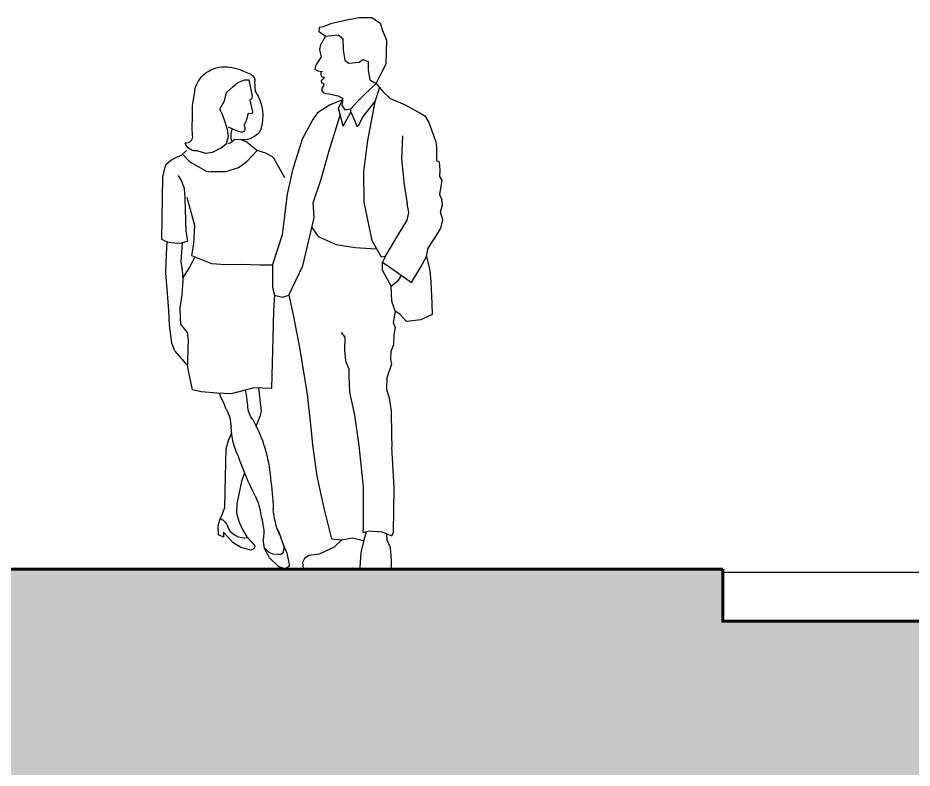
# Model space of a CAD drawing. Header units: millimetres. Extents: x 2056 to 4470, y 1400 to 3101.
# Drawn here: x 2183.834 to 2186.835, y 1470.956 to 1473.472 of the extents above; entities that cross this region are included whole.
import ezdxf

# ---------------------------------------------------------------- set-up
doc = ezdxf.new("R2010")
doc.units = ezdxf.units.MM
doc.layers.add('A-PLAN-2', color=4, linetype='Continuous')
doc.layers.add('A-PLAN-6', color=9, linetype='Continuous')
doc.layers.add('A-WALL', color=16, linetype='Continuous', lineweight=30)

# ---------------------------------------------------------------- blocks, each defined once
blk = doc.blocks.new('SYMBOL_Human_12_2D')
for p, q in [((-0.0748, 1.786), (-0.058, 1.756)), ((-0.058, 1.756), (-0.0543, 1.7406)), ((-0.0543, 1.7406), (-0.058, 1.7253)), ((-0.058, 1.7253), (-0.0602, 1.7157)), ((-0.0602, 1.7157), (-0.0501, 1.7011)), ((-0.0501, 1.7011), (-0.0421, 1.6879)), ((-0.0421, 1.6879), (-0.0389, 1.6747)), ((-0.0485, 1.6696), (-0.0646, 1.6674)), ((-0.0587, 1.6557), (-0.0621, 1.6492)), ((-0.0587, 1.6682), (-0.0587, 1.6557)), ((-0.0587, 1.6557), (-0.0587, 1.6557)), ((-0.0389, 1.6747), (-0.0485, 1.6696)), ((-0.0389, 1.6747), (-0.0389, 1.6747)), ((-0.0621, 1.6492), (-0.0711, 1.6483)), ((-0.118, 1.5442), (-0.1312, 1.5721)), ((-0.1332, 1.4833), (-0.118, 1.5442)), ((0.1871, 1.5168), (0.1941, 1.4944)), ((0.2182, 1.3442), (0.2601, 1.3305)), ((0.2601, 1.3305), (0.3096, 1.3306)), ((0.1037, 1.0199), (0.1038, 0.9421)), ((0.1038, 0.9421), (0.0964, 0.9172)), ((0.0697, 0.9098), (0.0484, 0.9172)), ((0.0964, 0.9172), (0.0697, 0.9098)), ((-0.1273, 0.7914), (-0.1395, 0.7758)), ((-0.1395, 0.7758), (-0.1386, 0.7325)), ((-0.1386, 0.7325), (-0.1412, 0.6961)), ((-0.1412, 0.6961), (-0.1525, 0.6692)), ((-0.1525, 0.6692), (-0.1525, 0.645)), ((-0.1525, 0.645), (-0.1551, 0.5913)), ((-0.1551, 0.5913), (-0.1715, 0.5142)), ((-0.1715, 0.5142), (-0.1863, 0.4128)), ((-0.305, 0.2702), (-0.2972, 0.4076)), ((-0.0303, 0.4146), (-0.045, 0.31)), ((-0.045, 0.31), (-0.0684, 0.202)), ((-0.3032, 0.122), (-0.305, 0.2702)), ((-0.0684, 0.202), (-0.0944, 0.0989)), ((-0.2972, 0.1099), (-0.3032, 0.122)), ((-0.2634, 0.1229), (-0.2972, 0.1099)), ((-0.2218, 0.1264), (-0.2634, 0.1229)), ((-0.2001, 0.1203), (-0.2218, 0.1264)), ((-0.201, 0.1402), (-0.2001, 0.1203)), ((-0.1654, 0.1024), (-0.2024, 0.094)), ((-0.129, 0.0963), (-0.1654, 0.1024)), ((-0.0944, 0.0989), (-0.129, 0.0963))]:
    blk.add_line(p, q)
at = {"color": 0, "linetype": 'ByBlock'}
for p, q in [((0.2124, 1.6721), (0.2432, 1.6809)), ((0.1746, 1.6571), (0.1912, 1.6638)), ((0.1912, 1.6638), (0.2124, 1.6721)), ((0.1604, 1.5991), (0.1627, 1.6332)), ((0.1829, 1.6388), (0.1723, 1.59)), ((0.197, 1.6387), (0.1817, 1.6388)), ((0.2193, 1.6297), (0.197, 1.6387)), ((0.2358, 1.6167), (0.2193, 1.6297)), ((0.2578, 1.5968), (0.2358, 1.6167)), ((0.2643, 1.5684), (0.2578, 1.5968)), ((0.3643, 1.6051), (0.373, 1.5533)), ((0.1793, 1.5705), (0.1705, 1.5316)), ((0.2758, 1.5487), (0.2643, 1.5684)), ((0.373, 1.5533), (0.3733, 1.5167)), ((0.176, 1.5254), (0.1845, 1.5261)), ((0.1856, 1.5249), (0.1868, 1.5216)), ((0.1868, 1.5216), (0.1872, 1.5195)), ((0.1872, 1.5195), (0.1871, 1.5176)), ((0.1871, 1.5176), (0.1871, 1.5168)), ((0.2548, 1.4728), (0.2649, 1.5036)), ((0.2649, 1.5036), (0.2736, 1.5287)), ((0.3733, 1.5167), (0.3746, 1.4788)), ((0.2242, 1.4681), (0.251, 1.4802)), ((0.2513, 1.4499), (0.2548, 1.4728)), ((0.3746, 1.4788), (0.3726, 1.4526)), ((0.2085, 1.4632), (0.2242, 1.4681)), ((0.2293, 1.4405), (0.2091, 1.4387)), ((0.2575, 1.426), (0.2513, 1.4499)), ((0.1896, 1.4307), (0.1558, 1.4031)), ((0.2091, 1.4387), (0.1896, 1.4307)), ((0.2752, 1.4114), (0.2575, 1.426)), ((0.3046, 1.3969), (0.2752, 1.4114)), ((0.1048, 1.382), (0.0995, 1.3776)), ((0.1273, 1.3942), (0.1048, 1.382)), ((0.1558, 1.4031), (0.1273, 1.3942)), ((0.1898, 1.3655), (0.1557, 1.401)), ((0.3286, 1.393), (0.3046, 1.3969)), ((0.3543, 1.4008), (0.3286, 1.393)), ((0.4019, 1.3869), (0.3811, 1.3641)), ((0.3917, 1.4021), (0.4099, 1.3855)), ((0.4019, 1.3874), (0.4019, 1.3869)), ((0.4099, 1.3855), (0.429, 1.377)), ((0.0995, 1.3776), (0.0635, 1.3117)), ((0.2182, 1.3442), (0.1898, 1.3655)), ((0.3811, 1.3641), (0.325, 1.3327)), ((0.429, 1.377), (0.4448, 1.368)), ((0.4448, 1.368), (0.4629, 1.3527)), ((0.4629, 1.3527), (0.4683, 1.3327)), ((0.325, 1.3327), (0.3096, 1.3306)), ((0.4683, 1.3327), (0.4723, 1.3129)), ((0.3987, 1.2731), (0.4074, 1.2986)), ((0.4074, 1.2986), (0.4188, 1.3176)), ((0.4723, 1.3129), (0.476, 1.1046)), ((0.397, 1.2426), (0.3987, 1.2731)), ((0.3914, 1.2451), (0.365, 1.152)), ((0.3931, 1.1311), (0.397, 1.2426)), ((0.365, 1.152), (0.3681, 1.0886)), ((0.3877, 1.0979), (0.3931, 1.1311)), ((0.3681, 1.0886), (0.375, 1.0502)), ((0.4573, 1.0942), (0.4573, 1.0947)), ((0.4594, 1.0531), (0.4573, 1.0942)), ((0.4612, 0.9918), (0.4594, 1.0531)), ((-0.0175, 1.0396), (-0.0176, 1.0401)), ((0.2063, 1.0203), (0.145, 1.0188)), ((0.2594, 1.0192), (0.2063, 1.0203)), ((0.3078, 1.0231), (0.2594, 1.0192)), ((0.375, 1.0502), (0.3078, 1.0227)), ((0.3078, 1.0227), (0.3078, 1.0231)), ((0.3641, 1.0457), (0.3728, 1.027)), ((0.3728, 1.027), (0.382, 1.0106)), ((0.145, 1.0188), (0.1059, 1.0186)), ((0.382, 1.0106), (0.405, 0.9733)), ((0.4557, 0.9227), (0.4609, 0.9918)), ((0.0964, 0.9172), (0.0997, 0.8654)), ((0.4512, 0.8644), (0.4557, 0.9227)), ((0.0997, 0.8654), (0.1023, 0.7739)), ((0.4491, 0.8174), (0.4517, 0.8648)), ((0.4517, 0.8648), (0.4512, 0.8644)), ((0.4409, 0.7562), (0.4491, 0.8174)), ((0.3893, 0.7917), (0.3872, 0.7771)), ((0.1023, 0.7739), (0.1067, 0.6037)), ((0.3872, 0.7771), (0.3868, 0.7609)), ((0.3868, 0.7609), (0.388, 0.7445)), ((0.4309, 0.7299), (0.4407, 0.7561)), ((0.388, 0.7445), (0.3882, 0.6845)), ((0.3919, 0.6849), (0.4305, 0.7293)), ((0.4211, 0.7364), (0.4211, 0.7367)), ((0.3723, 0.5993), (0.3857, 0.6633)), ((0.3857, 0.6633), (0.389, 0.6833)), ((0.3882, 0.6845), (0.3919, 0.6849)), ((0.1067, 0.6037), (0.1658, 0.6057)), ((0.1508, 0.6052), (0.1418, 0.5279)), ((0.1658, 0.6057), (0.1954, 0.5976)), ((0.1863, 0.5468), (0.1909, 0.5829)), ((0.1909, 0.5829), (0.1938, 0.5983)), ((0.1954, 0.5976), (0.2426, 0.5863)), ((0.2426, 0.5863), (0.289, 0.5877)), ((0.266, 0.5517), (0.278, 0.5781)), ((0.278, 0.5781), (0.2801, 0.5876)), ((0.289, 0.5877), (0.3427, 0.5923)), ((0.3427, 0.5923), (0.3719, 0.5989)), ((0.2584, 0.534), (0.266, 0.5517)), ((0.1418, 0.5279), (0.1458, 0.5096)), ((0.1458, 0.5096), (0.1521, 0.493)), ((0.1521, 0.493), (0.1588, 0.4751)), ((0.2506, 0.4298), (0.2401, 0.4562)), ((0.2587, 0.4014), (0.2506, 0.4298)), ((0.2609, 0.3071), (0.2587, 0.4014)), ((0.1972, 0.3209), (0.2077, 0.2917)), ((0.2637, 0.2055), (0.2609, 0.3071)), ((0.2077, 0.2917), (0.2166, 0.2495)), ((0.2166, 0.2495), (0.2233, 0.2163)), ((0.2233, 0.2163), (0.2245, 0.1856)), ((0.2245, 0.1856), (0.2151, 0.1558)), ((0.27, 0.1864), (0.2637, 0.2055)), ((0.2806, 0.1628), (0.27, 0.1864)), ((0.2151, 0.1558), (0.2044, 0.1306)), ((0.2856, 0.1429), (0.2806, 0.1628)), ((0.0843, 0.128), (0.0681, 0.0801)), ((0.2044, 0.1306), (0.1896, 0.1065)), ((0.2362, 0.087), (0.268, 0.1213)), ((0.268, 0.1213), (0.2673, 0.105)), ((0.2846, 0.1125), (0.2856, 0.1429)), ((0.1304, 0.067), (0.135, 0.0974)), ((0.1755, 0.09), (0.1635, 0.0775)), ((0.1896, 0.1065), (0.1755, 0.09)), ((0.2673, 0.105), (0.2846, 0.1125)), ((0.0681, 0.0801), (0.0555, 0.0514)), ((0.0657, 0.0609), (0.0646, 0.0721)), ((0.0677, 0.0537), (0.0657, 0.0609)), ((0.1137, 0.036), (0.1304, 0.067)), ((0.13, 0.0694), (0.1155, 0.055)), ((0.1635, 0.0775), (0.1625, 0.0727)), ((0.1625, 0.0727), (0.1659, 0.0657)), ((0.1659, 0.0657), (0.1759, 0.0614)), ((0.1759, 0.0614), (0.2093, 0.0705)), ((0.2093, 0.0705), (0.2362, 0.087)), ((0.0555, 0.0514), (0.0482, 0.019)), ((0.0742, 0.0484), (0.0677, 0.0537)), ((0.0847, 0.0478), (0.0742, 0.0484)), ((0.0846, 0.0075), (0.1137, 0.036)), ((0.1031, 0.0491), (0.0847, 0.0478)), ((0.1155, 0.055), (0.1031, 0.0491)), ((0.0732, 0.0026), (0.0846, 0.0075))]:
    blk.add_line(p, q, dxfattribs=at)
for points in [[(-0.0748, 1.786), (-0.1166, 1.7897), (-0.1327, 1.7773), (-0.1342, 1.7384), (-0.1393, 1.7055), (-0.1532, 1.6952), (-0.1877, 1.6982), (-0.1994, 1.7077), (-0.2177, 1.7011), (-0.2177, 1.6718), (-0.2236, 1.6388), (-0.2448, 1.6271), (-0.2602, 1.6586), (-0.2778, 1.693), (-0.2807, 1.7714), (-0.2668, 1.8029), (-0.2588, 1.8278), (-0.2302, 1.8468), (-0.1862, 1.8468), (-0.1408, 1.838), (-0.091, 1.8271), (-0.0668, 1.8168), (-0.0536, 1.8146), (-0.0521, 1.8014), (-0.0646, 1.7934), (-0.0748, 1.786)], [(-0.2448, 1.6271), (-0.2672, 1.6), (-0.291, 1.5763), (-0.3397, 1.5561), (-0.3884, 1.53), (-0.4074, 1.5181), (-0.4217, 1.4956), (-0.4443, 1.4314), (-0.4466, 1.4136)], [(-0.1314, 1.5667), (-0.1294, 1.5537), (-0.1389, 1.5383), (-0.1591, 1.5419), (-0.1805, 1.5656), (-0.2055, 1.5894), (-0.2448, 1.6271)], [(-0.0711, 1.6483), (-0.066, 1.6415), (-0.0604, 1.6355), (-0.0616, 1.629), (-0.0669, 1.6275), (-0.069, 1.6225), (-0.0663, 1.6168), (-0.0624, 1.6106), (-0.0621, 1.6023), (-0.0672, 1.5952), (-0.0916, 1.5907), (-0.1174, 1.5857), (-0.1311, 1.5776), (-0.1314, 1.5667)], [(-0.256, 1.6136), (-0.2399, 1.5649), (-0.2152, 1.4354), (-0.2021, 1.3319), (-0.2034, 1.2284)], [(-0.1598, 1.5304), (-0.1722, 1.5037), (-0.1793, 1.4822), (-0.1865, 1.4874), (-0.1989, 1.5128), (-0.2399, 1.5649)], [(-0.1312, 1.5721), (-0.0882, 1.5538), (-0.0478, 1.5285), (-0.0321, 1.5063), (0.0039, 1.4404), (0.0359, 1.336), (0.0545, 1.2552)], [(-0.1598, 1.5304), (-0.1591, 1.5419)], [(-0.1332, 1.4833), (-0.1598, 1.5304)], [(-0.1233, 1.5232), (-0.0843, 1.3963), (-0.0589, 1.3045), (-0.0328, 1.2284)], [(-0.3324, 1.4516), (-0.3298, 1.3742), (-0.3389, 1.2869), (-0.348, 1.2238)], [(-0.4466, 1.4136), (-0.4464, 1.3761), (-0.4464, 1.3683), (-0.4555, 1.3638), (-0.4581, 1.3364), (-0.4575, 1.3149), (-0.4646, 1.3026), (-0.4575, 1.2544), (-0.4646, 1.2362)], [(-0.2758, 1.0473), (-0.2656, 1.0279), (-0.3053, 1.0002), (-0.3626, 0.9587), (-0.3931, 1.0095), (-0.4134, 1.0464), (-0.4189, 1.0741), (-0.4503, 1.123), (-0.462, 1.1416), (-0.4677, 1.1696), (-0.4606, 1.1953), (-0.4674, 1.2196), (-0.4646, 1.2362)], [(0.0545, 1.2552), (0.0713, 1.1188), (0.1037, 1.0199)], [(-0.2034, 1.2282), (-0.2305, 1.0999), (-0.261, 1.0455), (-0.261, 1.0455), (-0.2758, 1.0473), (-0.3201, 1.1221), (-0.3487, 1.1683), (-0.3543, 1.1941), (-0.348, 1.2238)], [(0.0484, 0.9172), (0.0017, 1.0152), (-0.0365, 1.1767), (-0.0328, 1.2284)], [(-0.0288, 1.1439), (-0.0504, 1.1134), (-0.1104, 1.0868)], [(-0.1104, 1.0868), (-0.1745, 1.0767), (-0.2458, 1.0727)], [(-0.4134, 1.0464), (-0.4248, 0.9987), (-0.4282, 0.9623), (-0.4317, 0.8878), (-0.4326, 0.8515), (-0.3944, 0.8341), (-0.3459, 0.8289), (-0.3234, 0.8532), (-0.3086, 0.8627), (-0.2974, 0.8965), (-0.2948, 0.9467), (-0.2662, 1.0004), (-0.2656, 1.0279)], [(-0.2948, 0.9467), (-0.319, 0.9675), (-0.3299, 0.9825)], [(0.0484, 0.9172), (0.0339, 0.8503), (0.0122, 0.7342), (-0.0129, 0.5835), (-0.0277, 0.4501), (-0.0303, 0.4146)], [(-0.3086, 0.8627), (-0.3017, 0.8255), (-0.3086, 0.8082), (-0.3034, 0.7848), (-0.3026, 0.7501), (-0.2939, 0.7276), (-0.2922, 0.7007), (-0.2965, 0.6852), (-0.2808, 0.6399)], [(-0.2808, 0.6399), (-0.279, 0.6017), (-0.2877, 0.5713), (-0.2946, 0.528), (-0.2955, 0.4466), (-0.2972, 0.4076)], [(-0.1863, 0.4128), (-0.201, 0.2736), (-0.201, 0.1749), (-0.201, 0.1402)], [(-0.2109, 0.1233), (-0.2027, 0.0952), (-0.1932, 0.0536), (-0.1906, 0.0216), (-0.1897, 0.0016), (-0.1992, -0.0043), (-0.2304, -0.0043), (-0.2798, -0.0043), (-0.2963, -0.0001), (-0.2963, 0.0276), (-0.2928, 0.0692), (-0.2816, 0.0952), (-0.2803, 0.1164)], [(-0.129, 0.0963), (-0.103, 0.0712), (-0.0536, 0.0478), (-0.019, 0.0435), (-0.0042, 0.0339), (0.0027, 0.0201), (0.0027, 0.0201), (0, 0), (-0.0441, -0.0043), (-0.1438, -0.0043), (-0.1672, 0.0019), (-0.1793, -0.0043), (-0.1992, -0.0043)]]:
    blk.add_lwpolyline(points)
blk.add_lwpolyline([(0.4068, 1.0921), (0.4107, 1.0295), (0.4067, 1.0022), (0.4067, 1.0022), (0.4046, 0.9676), (0.4046, 0.9676), (0.4046, 0.9676), (0.4073, 0.9184), (0.4141, 0.8743), (0.4132, 0.8401), (0.4118, 0.82), (0.4118, 0.82), (0.3893, 0.7917)], dxfattribs=at)
for centre, radius, start, end in [((0.2646, 1.5804), 0.1028, 13.8817, 101.987), ((0.1861, 1.6364), 0.0236, 119.0863, 187.6797), ((0.287, 1.5166), 0.1511, 146.8831, 197.8297), ((0.1925, 1.5853), 0.0208, 166.9837, 207.4661), ((0.2082, 1.6047), 0.0448, 220.3472, 229.7753), ((0.1755, 1.5305), 0.00515, 167.2865, 274.7809), ((0.2651, 1.5397), 0.014, 307.7021, 39.9498), ((0.1846, 1.525), 0.00103, 353.884, 94.7809), ((0.1874, 1.4864), 0.0104, 338.1743, 49.8794), ((0.2123, 1.4765), 0.0165, 158.1743, 206.8014), ((0.19, 1.4512), 0.0526, 339.4567, 26.3102), ((0.2022, 1.5069), 0.0695, 211.7617, 273.3487), ((0.2073, 1.4739), 0.0108, 206.8014, 284.4864), ((0.2708, 1.4748), 0.0539, 219.5457, 250.9071), ((0.3944, 1.4489), 0.0221, 170.3704, 276.4295), ((0.3584, 1.4415), 0.0411, 263.5578, 339.3206), ((0.4253, 1.1871), 0.0967, 247.0972, 301.6022), ((0.3718, 0.5994), 0.000515, 282.7677, 348.2033), ((0.1123, 0.5462), 0.074, 321.1449, 0.4624), ((0.3773, 0.4699), 0.135, 151.6857, 178.1707), ((0.575, 0.27), 0.4657, 150.4447, 175.8566), ((0.0056, 0.4818), 0.2368, 333.3439, 358.1707), ((-0.6085, 0.6482), 0.8696, 332.2903, 341.7249), ((1.1977, 0.1505), 1.098, 171.9781, 177.4271), ((0.3752, 0.1456), 0.2353, 155.3188, 172.031), ((-0.171, 0.2198), 0.2726, 336.6603, 355.7879), ((0.3464, 0.1207), 0.2122, 164.2726, 172.755), ((0.3004, 0.1223), 0.0503, 117.816, 159.021), ((0.2431, 0.1205), 0.1105, 165.8734, 191.9466), ((0.197, 0.162), 0.0605, 260.0747, 339.021), ((0.1344, 0.0975), 0.000515, 351.4763, 11.9466), ((0.0624, 0.0143), 0.015, 161.5968, 296.8363), ((0.1336, -0.1263), 0.1425, 110.1066, 116.8363)]:
    blk.add_arc(centre, radius, start, end, dxfattribs=at)
blk = doc.blocks.new('2D Human (12)')
blk.add_blockref('SYMBOL_Human_12_2D', (0, 0))

msp = doc.modelspace()

# ---------------------------------------------------------------- hatches: boundary and pattern name
at = {"layer": 'A-PLAN-6'}
h = msp.add_hatch(dxfattribs=at)
h.set_pattern_fill('AR-PARQ1', color=256, scale=0.002, angle=45, style=0)
h.set_pattern_definition([(135, (-987022.03835, -1731690.82576), (-0.86210458762, 1e-15), [0.6096, -0.6096]), (135, (-987021.9665, -1731690.7539), (-0.86210458762, 1e-15), [0.6096, -0.6096]), (135, (-987021.89467, -1731690.6821), (-0.86210458762, 1e-15), [0.6096, -0.6096]), (135, (-987021.8228, -1731690.61024), (-0.86210458762, 1e-15), [0.6096, -0.6096]), (135, (-987021.751, -1731690.5384), (-0.86210458762, 1e-15), [0.6096, -0.6096]), (135, (-987021.67914, -1731690.46655), (-0.86210458762, 1e-15), [0.6096, -0.6096]), (135, (-987021.6073, -1731690.3947), (-0.86210458762, 1e-15), [0.6096, -0.6096]), (45, (-987022.4694, -1731690.3947), (0.86210458762, -1e-15), [0.6096, -0.6096]), (45, (-987022.54124, -1731690.32287), (0.86210458762, -1e-15), [0.6096, -0.6096]), (45, (-987022.6131, -1731690.251), (0.86210458762, -1e-15), [0.6096, -0.6096]), (45, (-987022.6849, -1731690.1792), (0.86210458762, -1e-15), [0.6096, -0.6096]), (45, (-987022.7568, -1731690.10734), (0.86210458762, -1e-15), [0.6096, -0.6096]), (45, (-987022.8286, -1731690.0355), (0.86210458762, -1e-15), [0.6096, -0.6096]), (45, (-987022.90045, -1731689.96366), (0.86210458762, -1e-15), [0.6096, -0.6096])])
h.paths.add_polyline_path([(2136.1935, 1471.4731), (2136.1935, 1469.6231), (2197.9874, 1469.6231), (2197.9874, 1471.4481), (2186.2003, 1471.4481), (2186.2003, 1471.6231), (2183.4388, 1471.6231), (2183.4388, 1471.4731)])

# ---------------------------------------------------------------- linework, layer by layer
at = {"layer": 'A-PLAN-2'}
msp.add_lwpolyline([(2136.1935, 1471.4731), (2136.1935, 1469.6231), (2197.9874, 1469.6231), (2197.9874, 1471.4481), (2186.2003, 1471.4481), (2186.2003, 1471.6231), (2183.4388, 1471.6231), (2183.4388, 1471.4731), (2136.1935, 1471.4731)], dxfattribs=at)
at = {"layer": 'A-PLAN-6'}
msp.add_lwpolyline([(2186.2003, 1471.6134), (2191.1376, 1471.6134), (2191.1376, 1471.4481)], dxfattribs=at)
at = {"layer": 'A-WALL', "const_width": 0.01}
for points in [[(2163.1333, 1471.6231), (2186.2003, 1471.6231)], [(2186.2003, 1471.6231), (2186.2003, 1471.4481), (2197.9874, 1471.4481), (2197.9874, 1471.4481)]]:
    msp.add_lwpolyline(points, dxfattribs=at)

# ---------------------------------------------------------------- block references
at = {"layer": 'A-PLAN-2', "xscale": -1}
msp.add_blockref('2D Human (12)', (2184.792, 1471.6253), dxfattribs=at)

doc.saveas('drawing.dxf')
